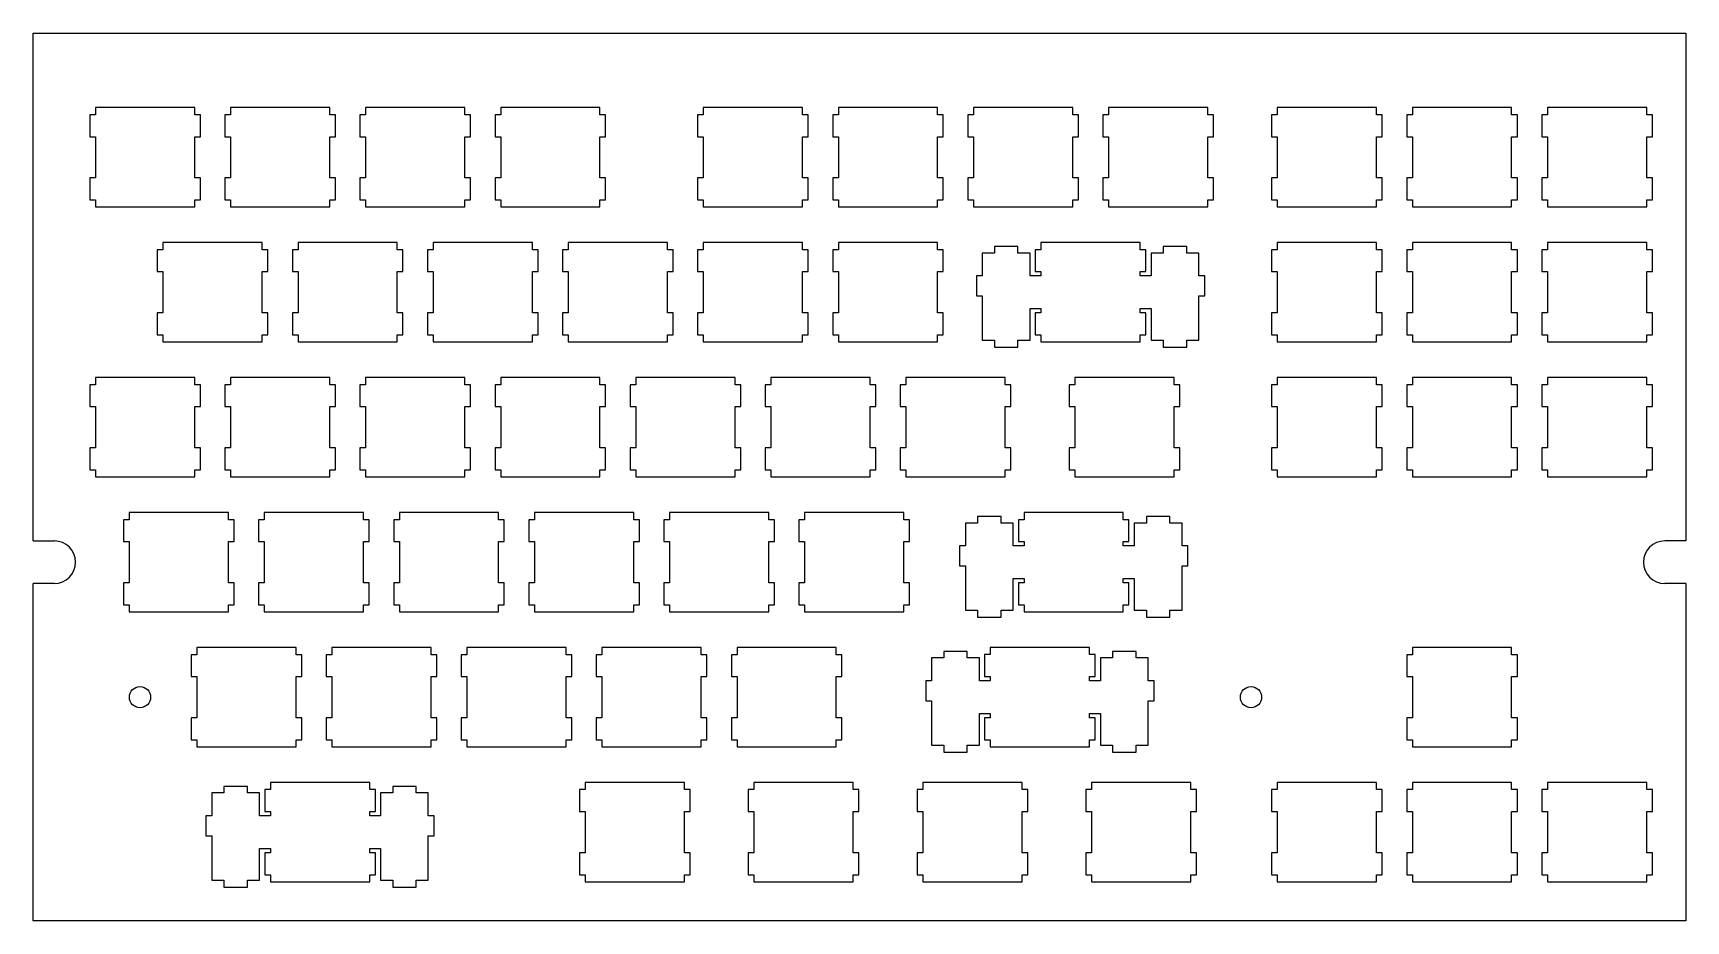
# Model space of a CAD drawing. Header units: millimetres. Extents: x 400 to 633, y 58 to 184.
import ezdxf

# ---------------------------------------------------------------- set-up
doc = ezdxf.new("R2010")
doc.units = ezdxf.units.MM

msp = doc.modelspace()

# ---------------------------------------------------------------- linework, layer by layer
at = {"color": 0}
for p, q in [((542.54, 153.99), (542.54, 152.99)), ((556.54, 153.99), (542.54, 153.99)), ((556.54, 152.99), (556.54, 153.99)), ((535.99, 152.52), (534.26, 152.52)), ((534.26, 152.52), (534.26, 149.29)), ((539.29, 153.45), (535.99, 153.45)), ((535.99, 153.45), (535.99, 152.52)), ((539.29, 152.52), (539.29, 153.45)), ((541.01, 152.52), (539.29, 152.52)), ((541.01, 149.29), (541.01, 152.52)), ((542.54, 152.99), (541.74, 152.99)), ((541.74, 152.99), (541.74, 149.9)), ((557.34, 152.99), (556.54, 152.99)), ((557.34, 149.9), (557.34, 152.99)), ((559.79, 152.52), (558.06, 152.52)), ((558.06, 152.52), (558.06, 149.29)), ((563.09, 153.45), (559.79, 153.45)), ((559.79, 153.45), (559.79, 152.52)), ((563.09, 152.52), (563.09, 153.45)), ((564.81, 152.52), (563.09, 152.52)), ((564.81, 149.29), (564.81, 152.52)), ((534.26, 149.29), (533.44, 149.29)), ((533.44, 149.29), (533.44, 146.5)), ((542.54, 149.29), (541.01, 149.29)), ((541.74, 149.9), (542.54, 149.9)), ((542.54, 149.9), (542.54, 149.29)), ((556.54, 149.29), (556.54, 149.9)), ((556.54, 149.9), (557.34, 149.9)), ((558.06, 149.29), (556.54, 149.29)), ((565.64, 149.29), (564.81, 149.29)), ((565.64, 146.5), (565.64, 149.29)), ((533.44, 146.5), (534.26, 146.5)), ((534.26, 146.5), (534.26, 140.23)), ((541.01, 140.23), (541.01, 144.7)), ((541.01, 144.7), (542.54, 144.7)), ((542.54, 144.7), (542.54, 144.1)), ((556.54, 144.1), (556.54, 144.7)), ((556.54, 144.7), (558.06, 144.7)), ((558.06, 144.7), (558.06, 140.23)), ((564.81, 140.23), (564.81, 146.5)), ((564.81, 146.5), (565.64, 146.5)), ((542.54, 144.1), (541.74, 144.1)), ((541.74, 144.1), (541.74, 140.99)), ((557.34, 144.1), (556.54, 144.1)), ((557.34, 140.99), (557.34, 144.1)), ((534.26, 140.23), (535.99, 140.23)), ((535.99, 140.23), (535.99, 139.24)), ((539.29, 139.24), (539.29, 140.23)), ((539.29, 140.23), (541.01, 140.23)), ((541.74, 140.99), (542.54, 140.99)), ((542.54, 140.99), (542.54, 140)), ((542.54, 140), (556.54, 140)), ((556.54, 140), (556.54, 140.99)), ((556.54, 140.99), (557.34, 140.99)), ((558.06, 140.23), (559.79, 140.23)), ((559.79, 140.23), (559.79, 139.24)), ((563.09, 139.24), (563.09, 140.23)), ((563.09, 140.23), (564.81, 140.23)), ((535.99, 139.24), (539.29, 139.24)), ((559.79, 139.24), (563.09, 139.24)), ((533.6, 114.42), (531.88, 114.42)), ((531.88, 114.42), (531.88, 111.19)), ((536.9, 115.35), (533.6, 115.35)), ((533.6, 115.35), (533.6, 114.42)), ((536.9, 114.42), (536.9, 115.35)), ((538.63, 114.42), (536.9, 114.42)), ((538.63, 111.19), (538.63, 114.42)), ((540.15, 114.89), (539.35, 114.89)), ((539.35, 114.89), (539.35, 111.8)), ((540.15, 115.89), (540.15, 114.89)), ((554.15, 115.89), (540.15, 115.89)), ((554.15, 114.89), (554.15, 115.89)), ((554.95, 114.89), (554.15, 114.89)), ((554.95, 111.8), (554.95, 114.89)), ((557.4, 114.42), (555.68, 114.42)), ((555.68, 114.42), (555.68, 111.19)), ((560.7, 115.35), (557.4, 115.35)), ((557.4, 115.35), (557.4, 114.42)), ((560.7, 114.42), (560.7, 115.35)), ((562.43, 114.42), (560.7, 114.42)), ((562.43, 111.19), (562.43, 114.42)), ((531.88, 111.19), (531.05, 111.19)), ((531.05, 111.19), (531.05, 108.4)), ((540.15, 111.19), (538.63, 111.19)), ((539.35, 111.8), (540.15, 111.8)), ((540.15, 111.8), (540.15, 111.19)), ((554.15, 111.19), (554.15, 111.8)), ((554.15, 111.8), (554.95, 111.8)), ((555.68, 111.19), (554.15, 111.19)), ((563.25, 111.19), (562.43, 111.19)), ((563.25, 108.4), (563.25, 111.19)), ((531.05, 108.4), (531.88, 108.4)), ((531.88, 108.4), (531.88, 102.13)), ((562.43, 102.13), (562.43, 108.4)), ((562.43, 108.4), (563.25, 108.4)), ((538.63, 102.13), (538.63, 106.6)), ((538.63, 106.6), (540.15, 106.6)), ((540.15, 106), (539.35, 106)), ((539.35, 106), (539.35, 102.89)), ((540.15, 106.6), (540.15, 106)), ((554.15, 106), (554.15, 106.6)), ((554.15, 106.6), (555.68, 106.6)), ((554.95, 106), (554.15, 106)), ((554.95, 102.89), (554.95, 106)), ((555.68, 106.6), (555.68, 102.13)), ((539.35, 102.89), (540.15, 102.89)), ((540.15, 102.89), (540.15, 101.9)), ((554.15, 101.9), (554.15, 102.89)), ((554.15, 102.89), (554.95, 102.89)), ((531.88, 102.13), (533.6, 102.13)), ((533.6, 102.13), (533.6, 101.14)), ((533.6, 101.14), (536.9, 101.14)), ((536.9, 101.14), (536.9, 102.13)), ((536.9, 102.13), (538.63, 102.13)), ((540.15, 101.9), (554.15, 101.9)), ((555.68, 102.13), (557.4, 102.13)), ((557.4, 102.13), (557.4, 101.14)), ((557.4, 101.14), (560.7, 101.14)), ((560.7, 101.14), (560.7, 102.13)), ((560.7, 102.13), (562.43, 102.13)), ((532.14, 96.3), (528.84, 96.3)), ((528.84, 96.3), (528.84, 95.38)), ((532.14, 95.38), (532.14, 96.3)), ((535.39, 95.85), (534.59, 95.85)), ((534.59, 95.85), (534.59, 92.75)), ((535.39, 96.85), (535.39, 95.85)), ((549.39, 96.85), (535.39, 96.85)), ((549.39, 95.85), (549.39, 96.85)), ((550.19, 95.85), (549.39, 95.85)), ((550.19, 92.75), (550.19, 95.85)), ((555.94, 96.3), (552.64, 96.3)), ((552.64, 96.3), (552.64, 95.38)), ((555.94, 95.38), (555.94, 96.3)), ((528.84, 95.38), (527.12, 95.38)), ((527.12, 95.38), (527.12, 92.15)), ((533.87, 95.38), (532.14, 95.38)), ((533.87, 92.15), (533.87, 95.38)), ((552.64, 95.38), (550.92, 95.38)), ((550.92, 95.38), (550.92, 92.15)), ((557.67, 95.38), (555.94, 95.38)), ((557.67, 92.15), (557.67, 95.38)), ((527.12, 92.15), (526.29, 92.15)), ((526.29, 92.15), (526.29, 89.35)), ((535.39, 92.15), (533.87, 92.15)), ((534.59, 92.75), (535.39, 92.75)), ((535.39, 92.75), (535.39, 92.15)), ((549.39, 92.15), (549.39, 92.75)), ((549.39, 92.75), (550.19, 92.75)), ((550.92, 92.15), (549.39, 92.15)), ((558.49, 92.15), (557.67, 92.15)), ((558.49, 89.35), (558.49, 92.15)), ((526.29, 89.35), (527.12, 89.35)), ((527.12, 89.35), (527.12, 83.08)), ((557.67, 83.08), (557.67, 89.35)), ((557.67, 89.35), (558.49, 89.35)), ((533.87, 83.08), (533.87, 87.55)), ((533.87, 87.55), (535.39, 87.55)), ((535.39, 86.95), (534.59, 86.95)), ((534.59, 86.95), (534.59, 83.85)), ((535.39, 87.55), (535.39, 86.95)), ((549.39, 86.95), (549.39, 87.55)), ((549.39, 87.55), (550.92, 87.55)), ((550.19, 86.95), (549.39, 86.95)), ((550.19, 83.85), (550.19, 86.95)), ((550.92, 87.55), (550.92, 83.08)), ((527.12, 83.08), (528.84, 83.08)), ((528.84, 83.08), (528.84, 82.1)), ((528.84, 82.1), (532.14, 82.1)), ((532.14, 82.1), (532.14, 83.08)), ((532.14, 83.08), (533.87, 83.08)), ((534.59, 83.85), (535.39, 83.85)), ((535.39, 83.85), (535.39, 82.85)), ((535.39, 82.85), (549.39, 82.85)), ((549.39, 82.85), (549.39, 83.85)), ((549.39, 83.85), (550.19, 83.85)), ((550.92, 83.08), (552.64, 83.08)), ((552.64, 83.08), (552.64, 82.1)), ((552.64, 82.1), (555.94, 82.1)), ((555.94, 82.1), (555.94, 83.08)), ((555.94, 83.08), (557.67, 83.08)), ((430.61, 77.25), (427.31, 77.25)), ((427.31, 77.25), (427.31, 76.33)), ((430.61, 76.33), (430.61, 77.25)), ((433.86, 77.8), (433.86, 76.8)), ((447.86, 77.8), (433.86, 77.8)), ((447.86, 76.8), (447.86, 77.8)), ((454.41, 77.25), (451.11, 77.25)), ((451.11, 77.25), (451.11, 76.33)), ((454.41, 76.33), (454.41, 77.25)), ((427.31, 76.33), (425.59, 76.33)), ((425.59, 76.33), (425.59, 73.1)), ((432.34, 76.33), (430.61, 76.33)), ((432.34, 73.1), (432.34, 76.33)), ((433.86, 76.8), (433.06, 76.8)), ((433.06, 76.8), (433.06, 73.7)), ((448.66, 76.8), (447.86, 76.8)), ((448.66, 73.7), (448.66, 76.8)), ((451.11, 76.33), (449.39, 76.33)), ((449.39, 76.33), (449.39, 73.1)), ((456.13, 76.33), (454.41, 76.33)), ((456.13, 73.1), (456.13, 76.33)), ((425.59, 73.1), (424.76, 73.1)), ((424.76, 73.1), (424.76, 70.3)), ((433.86, 73.1), (432.34, 73.1)), ((433.06, 73.7), (433.86, 73.7)), ((433.86, 73.7), (433.86, 73.1)), ((447.86, 73.1), (447.86, 73.7)), ((447.86, 73.7), (448.66, 73.7)), ((449.39, 73.1), (447.86, 73.1)), ((456.96, 73.1), (456.13, 73.1)), ((456.96, 70.3), (456.96, 73.1)), ((424.76, 70.3), (425.59, 70.3)), ((425.59, 70.3), (425.59, 64.03)), ((456.13, 64.03), (456.13, 70.3)), ((456.13, 70.3), (456.96, 70.3)), ((432.34, 64.03), (432.34, 68.5)), ((432.34, 68.5), (433.86, 68.5)), ((433.86, 67.9), (433.06, 67.9)), ((433.06, 67.9), (433.06, 64.8)), ((433.86, 68.5), (433.86, 67.9)), ((447.86, 67.9), (447.86, 68.5)), ((447.86, 68.5), (449.39, 68.5)), ((448.66, 67.9), (447.86, 67.9)), ((448.66, 64.8), (448.66, 67.9)), ((449.39, 68.5), (449.39, 64.03)), ((425.59, 64.03), (427.31, 64.03)), ((427.31, 64.03), (427.31, 63.05)), ((427.31, 63.05), (430.61, 63.05)), ((430.61, 63.05), (430.61, 64.03)), ((430.61, 64.03), (432.34, 64.03)), ((433.06, 64.8), (433.86, 64.8)), ((433.86, 64.8), (433.86, 63.8)), ((433.86, 63.8), (447.86, 63.8)), ((447.86, 63.8), (447.86, 64.8)), ((447.86, 64.8), (448.66, 64.8)), ((449.39, 64.03), (451.11, 64.03)), ((451.11, 64.03), (451.11, 63.05)), ((451.11, 63.05), (454.41, 63.05)), ((454.41, 63.05), (454.41, 64.03)), ((454.41, 64.03), (456.13, 64.03))]:
    msp.add_line(p, q, dxfattribs=at)
at = {"layer": 'Defpoints'}
for p, q in [((400.39, 111.9), (400.39, 183.57)), ((409.19, 173.04), (409.19, 172.04)), ((423.19, 173.04), (409.19, 173.04)), ((423.19, 172.04), (423.19, 173.04)), ((428.24, 173.04), (428.24, 172.04)), ((442.24, 173.04), (428.24, 173.04)), ((442.24, 172.04), (442.24, 173.04)), ((447.29, 173.04), (447.29, 172.04)), ((461.29, 173.04), (447.29, 173.04)), ((461.29, 172.04), (461.29, 173.04)), ((466.34, 173.04), (466.34, 172.04)), ((480.34, 173.04), (466.34, 173.04)), ((480.34, 172.04), (480.34, 173.04)), ((494.91, 173.04), (494.91, 172.04)), ((508.91, 173.04), (494.91, 173.04)), ((508.91, 172.04), (508.91, 173.04)), ((513.96, 173.04), (513.96, 172.04)), ((527.96, 173.04), (513.96, 173.04)), ((527.96, 172.04), (527.96, 173.04)), ((533.01, 173.04), (533.01, 172.04)), ((547.01, 173.04), (533.01, 173.04)), ((547.01, 172.04), (547.01, 173.04)), ((552.06, 173.04), (552.06, 172.04)), ((566.06, 173.04), (552.06, 173.04)), ((566.06, 172.04), (566.06, 173.04)), ((575.87, 173.04), (575.87, 172.04)), ((589.87, 173.04), (575.87, 173.04)), ((589.87, 172.04), (589.87, 173.04)), ((594.92, 173.04), (594.92, 172.04)), ((608.92, 173.04), (594.92, 173.04)), ((608.92, 172.04), (608.92, 173.04)), ((613.97, 173.04), (613.97, 172.04)), ((627.97, 173.04), (613.97, 173.04)), ((627.97, 172.04), (627.97, 173.04)), ((409.19, 172.04), (408.39, 172.04)), ((408.39, 172.04), (408.39, 168.94)), ((423.99, 172.04), (423.19, 172.04)), ((423.99, 168.94), (423.99, 172.04)), ((428.24, 172.04), (427.44, 172.04)), ((427.44, 172.04), (427.44, 168.94)), ((443.04, 172.04), (442.24, 172.04)), ((443.04, 168.94), (443.04, 172.04)), ((447.29, 172.04), (446.49, 172.04)), ((446.49, 172.04), (446.49, 168.94)), ((462.09, 172.04), (461.29, 172.04)), ((462.09, 168.94), (462.09, 172.04)), ((466.34, 172.04), (465.54, 172.04)), ((465.54, 172.04), (465.54, 168.94)), ((481.14, 172.04), (480.34, 172.04)), ((481.14, 168.94), (481.14, 172.04)), ((494.91, 172.04), (494.11, 172.04)), ((494.11, 172.04), (494.11, 168.94)), ((509.71, 172.04), (508.91, 172.04)), ((509.71, 168.94), (509.71, 172.04)), ((513.96, 172.04), (513.16, 172.04)), ((513.16, 172.04), (513.16, 168.94)), ((528.76, 172.04), (527.96, 172.04)), ((528.76, 168.94), (528.76, 172.04)), ((533.01, 172.04), (532.21, 172.04)), ((532.21, 172.04), (532.21, 168.94)), ((547.81, 172.04), (547.01, 172.04)), ((547.81, 168.94), (547.81, 172.04)), ((552.06, 172.04), (551.26, 172.04)), ((551.26, 172.04), (551.26, 168.94)), ((566.86, 172.04), (566.06, 172.04)), ((566.86, 168.94), (566.86, 172.04)), ((575.87, 172.04), (575.07, 172.04)), ((575.07, 172.04), (575.07, 168.94)), ((590.67, 172.04), (589.87, 172.04)), ((590.67, 168.94), (590.67, 172.04)), ((594.92, 172.04), (594.12, 172.04)), ((594.12, 172.04), (594.12, 168.94)), ((609.72, 172.04), (608.92, 172.04)), ((609.72, 168.94), (609.72, 172.04)), ((613.97, 172.04), (613.17, 172.04)), ((613.17, 172.04), (613.17, 168.94)), ((628.77, 172.04), (627.97, 172.04)), ((628.77, 168.94), (628.77, 172.04)), ((408.39, 168.94), (409.19, 168.94)), ((409.19, 168.94), (409.19, 163.14)), ((423.19, 163.14), (423.19, 168.94)), ((423.19, 168.94), (423.99, 168.94)), ((427.44, 168.94), (428.24, 168.94)), ((428.24, 168.94), (428.24, 163.14)), ((442.24, 163.14), (442.24, 168.94)), ((442.24, 168.94), (443.04, 168.94)), ((446.49, 168.94), (447.29, 168.94)), ((447.29, 168.94), (447.29, 163.14)), ((461.29, 163.14), (461.29, 168.94)), ((461.29, 168.94), (462.09, 168.94)), ((465.54, 168.94), (466.34, 168.94)), ((466.34, 168.94), (466.34, 163.14)), ((480.34, 163.14), (480.34, 168.94)), ((480.34, 168.94), (481.14, 168.94)), ((494.11, 168.94), (494.91, 168.94)), ((494.91, 168.94), (494.91, 163.14)), ((508.91, 163.14), (508.91, 168.94)), ((508.91, 168.94), (509.71, 168.94)), ((513.16, 168.94), (513.96, 168.94)), ((513.96, 168.94), (513.96, 163.14)), ((527.96, 163.14), (527.96, 168.94)), ((527.96, 168.94), (528.76, 168.94)), ((532.21, 168.94), (533.01, 168.94)), ((533.01, 168.94), (533.01, 163.14)), ((547.01, 163.14), (547.01, 168.94)), ((547.01, 168.94), (547.81, 168.94)), ((551.26, 168.94), (552.06, 168.94)), ((552.06, 168.94), (552.06, 163.14)), ((566.06, 163.14), (566.06, 168.94)), ((566.06, 168.94), (566.86, 168.94)), ((575.07, 168.94), (575.87, 168.94)), ((575.87, 168.94), (575.87, 163.14)), ((589.87, 163.14), (589.87, 168.94)), ((589.87, 168.94), (590.67, 168.94)), ((594.12, 168.94), (594.92, 168.94)), ((594.92, 168.94), (594.92, 163.14)), ((608.92, 163.14), (608.92, 168.94)), ((608.92, 168.94), (609.72, 168.94)), ((613.17, 168.94), (613.97, 168.94)), ((613.97, 168.94), (613.97, 163.14)), ((627.97, 163.14), (627.97, 168.94)), ((627.97, 168.94), (628.77, 168.94)), ((409.19, 163.14), (408.39, 163.14)), ((408.39, 163.14), (408.39, 160.04)), ((423.99, 163.14), (423.19, 163.14)), ((423.99, 160.04), (423.99, 163.14)), ((428.24, 163.14), (427.44, 163.14)), ((427.44, 163.14), (427.44, 160.04)), ((443.04, 163.14), (442.24, 163.14)), ((443.04, 160.04), (443.04, 163.14)), ((447.29, 163.14), (446.49, 163.14)), ((446.49, 163.14), (446.49, 160.04)), ((462.09, 163.14), (461.29, 163.14)), ((462.09, 160.04), (462.09, 163.14)), ((466.34, 163.14), (465.54, 163.14)), ((465.54, 163.14), (465.54, 160.04)), ((481.14, 163.14), (480.34, 163.14)), ((481.14, 160.04), (481.14, 163.14)), ((494.91, 163.14), (494.11, 163.14)), ((494.11, 163.14), (494.11, 160.04)), ((509.71, 163.14), (508.91, 163.14)), ((509.71, 160.04), (509.71, 163.14)), ((513.96, 163.14), (513.16, 163.14)), ((513.16, 163.14), (513.16, 160.04)), ((528.76, 163.14), (527.96, 163.14)), ((528.76, 160.04), (528.76, 163.14)), ((533.01, 163.14), (532.21, 163.14)), ((532.21, 163.14), (532.21, 160.04)), ((547.81, 163.14), (547.01, 163.14)), ((547.81, 160.04), (547.81, 163.14)), ((552.06, 163.14), (551.26, 163.14)), ((551.26, 163.14), (551.26, 160.04)), ((566.86, 163.14), (566.06, 163.14)), ((566.86, 160.04), (566.86, 163.14)), ((575.87, 163.14), (575.07, 163.14)), ((575.07, 163.14), (575.07, 160.04)), ((590.67, 163.14), (589.87, 163.14)), ((590.67, 160.04), (590.67, 163.14)), ((594.92, 163.14), (594.12, 163.14)), ((594.12, 163.14), (594.12, 160.04)), ((609.72, 163.14), (608.92, 163.14)), ((609.72, 160.04), (609.72, 163.14)), ((613.97, 163.14), (613.17, 163.14)), ((613.17, 163.14), (613.17, 160.04)), ((628.77, 163.14), (627.97, 163.14)), ((628.77, 160.04), (628.77, 163.14)), ((408.39, 160.04), (409.19, 160.04)), ((409.19, 160.04), (409.19, 159.05)), ((409.19, 159.05), (423.19, 159.05)), ((423.19, 159.05), (423.19, 160.04)), ((423.19, 160.04), (423.99, 160.04)), ((427.44, 160.04), (428.24, 160.04)), ((428.24, 160.04), (428.24, 159.05)), ((428.24, 159.05), (442.24, 159.05)), ((442.24, 159.05), (442.24, 160.04)), ((442.24, 160.04), (443.04, 160.04)), ((446.49, 160.04), (447.29, 160.04)), ((447.29, 160.04), (447.29, 159.05)), ((447.29, 159.05), (461.29, 159.05)), ((461.29, 159.05), (461.29, 160.04)), ((461.29, 160.04), (462.09, 160.04)), ((465.54, 160.04), (466.34, 160.04)), ((466.34, 160.04), (466.34, 159.05)), ((466.34, 159.05), (480.34, 159.05)), ((480.34, 159.05), (480.34, 160.04)), ((480.34, 160.04), (481.14, 160.04)), ((494.11, 160.04), (494.91, 160.04)), ((494.91, 160.04), (494.91, 159.05)), ((494.91, 159.05), (508.91, 159.05)), ((508.91, 159.05), (508.91, 160.04)), ((508.91, 160.04), (509.71, 160.04)), ((513.16, 160.04), (513.96, 160.04)), ((513.96, 160.04), (513.96, 159.05)), ((513.96, 159.05), (527.96, 159.05)), ((527.96, 159.05), (527.96, 160.04)), ((527.96, 160.04), (528.76, 160.04)), ((532.21, 160.04), (533.01, 160.04)), ((533.01, 160.04), (533.01, 159.05)), ((533.01, 159.05), (547.01, 159.05)), ((547.01, 159.05), (547.01, 160.04)), ((547.01, 160.04), (547.81, 160.04)), ((551.26, 160.04), (552.06, 160.04)), ((552.06, 160.04), (552.06, 159.05)), ((552.06, 159.05), (566.06, 159.05)), ((566.06, 159.05), (566.06, 160.04)), ((566.06, 160.04), (566.86, 160.04)), ((575.07, 160.04), (575.87, 160.04)), ((575.87, 160.04), (575.87, 159.05)), ((575.87, 159.05), (589.87, 159.05)), ((589.87, 159.05), (589.87, 160.04)), ((589.87, 160.04), (590.67, 160.04)), ((594.12, 160.04), (594.92, 160.04)), ((594.92, 160.04), (594.92, 159.05)), ((594.92, 159.05), (608.92, 159.05)), ((608.92, 159.05), (608.92, 160.04)), ((608.92, 160.04), (609.72, 160.04)), ((613.17, 160.04), (613.97, 160.04)), ((613.97, 160.04), (613.97, 159.05)), ((613.97, 159.05), (627.97, 159.05)), ((627.97, 159.05), (627.97, 160.04)), ((627.97, 160.04), (628.77, 160.04)), ((418.71, 153.99), (418.71, 152.99)), ((432.71, 153.99), (418.71, 153.99)), ((432.71, 152.99), (432.71, 153.99)), ((437.76, 153.99), (437.76, 152.99)), ((451.76, 153.99), (437.76, 153.99)), ((451.76, 152.99), (451.76, 153.99)), ((456.81, 153.99), (456.81, 152.99)), ((470.81, 153.99), (456.81, 153.99)), ((470.81, 152.99), (470.81, 153.99)), ((475.86, 153.99), (475.86, 152.99)), ((489.86, 153.99), (475.86, 153.99)), ((489.86, 152.99), (489.86, 153.99)), ((494.91, 153.99), (494.91, 152.99)), ((508.91, 153.99), (494.91, 153.99)), ((508.91, 152.99), (508.91, 153.99)), ((513.96, 153.99), (513.96, 152.99)), ((527.96, 153.99), (513.96, 153.99)), ((527.96, 152.99), (527.96, 153.99)), ((542.54, 153.99), (542.54, 152.99)), ((556.54, 153.99), (542.54, 153.99)), ((556.54, 152.99), (556.54, 153.99)), ((575.87, 153.99), (575.87, 152.99)), ((589.87, 153.99), (575.87, 153.99)), ((589.87, 152.99), (589.87, 153.99)), ((594.92, 153.99), (594.92, 152.99)), ((608.92, 153.99), (594.92, 153.99)), ((608.92, 152.99), (608.92, 153.99)), ((613.97, 153.99), (613.97, 152.99)), ((627.97, 153.99), (613.97, 153.99)), ((627.97, 152.99), (627.97, 153.99)), ((418.71, 152.99), (417.91, 152.99)), ((417.91, 152.99), (417.91, 149.9)), ((433.51, 152.99), (432.71, 152.99)), ((433.51, 149.9), (433.51, 152.99)), ((437.76, 152.99), (436.96, 152.99)), ((436.96, 152.99), (436.96, 149.9)), ((452.56, 152.99), (451.76, 152.99)), ((452.56, 149.9), (452.56, 152.99)), ((456.81, 152.99), (456.01, 152.99)), ((456.01, 152.99), (456.01, 149.9)), ((471.61, 152.99), (470.81, 152.99)), ((471.61, 149.9), (471.61, 152.99)), ((475.86, 152.99), (475.06, 152.99)), ((475.06, 152.99), (475.06, 149.9)), ((490.66, 152.99), (489.86, 152.99)), ((490.66, 149.9), (490.66, 152.99)), ((494.91, 152.99), (494.11, 152.99)), ((494.11, 152.99), (494.11, 149.9)), ((509.71, 152.99), (508.91, 152.99)), ((509.71, 149.9), (509.71, 152.99)), ((513.96, 152.99), (513.16, 152.99)), ((513.16, 152.99), (513.16, 149.9)), ((528.76, 152.99), (527.96, 152.99)), ((528.76, 149.9), (528.76, 152.99)), ((542.54, 152.99), (541.74, 152.99)), ((541.74, 152.99), (541.74, 149.9)), ((557.34, 152.99), (556.54, 152.99)), ((557.34, 149.9), (557.34, 152.99)), ((575.87, 152.99), (575.07, 152.99)), ((575.07, 152.99), (575.07, 149.9)), ((590.67, 152.99), (589.87, 152.99)), ((590.67, 149.9), (590.67, 152.99)), ((594.92, 152.99), (594.12, 152.99)), ((594.12, 152.99), (594.12, 149.9)), ((609.72, 152.99), (608.92, 152.99)), ((609.72, 149.9), (609.72, 152.99)), ((613.97, 152.99), (613.17, 152.99)), ((613.17, 152.99), (613.17, 149.9)), ((628.77, 152.99), (627.97, 152.99)), ((628.77, 149.9), (628.77, 152.99)), ((417.91, 149.9), (418.71, 149.9)), ((418.71, 149.9), (418.71, 144.1)), ((432.71, 144.1), (432.71, 149.9)), ((432.71, 149.9), (433.51, 149.9)), ((436.96, 149.9), (437.76, 149.9)), ((437.76, 149.9), (437.76, 144.1)), ((451.76, 144.1), (451.76, 149.9)), ((451.76, 149.9), (452.56, 149.9)), ((456.01, 149.9), (456.81, 149.9)), ((456.81, 149.9), (456.81, 144.1)), ((470.81, 144.1), (470.81, 149.9)), ((470.81, 149.9), (471.61, 149.9)), ((475.06, 149.9), (475.86, 149.9)), ((475.86, 149.9), (475.86, 144.1)), ((489.86, 144.1), (489.86, 149.9)), ((489.86, 149.9), (490.66, 149.9)), ((494.11, 149.9), (494.91, 149.9)), ((494.91, 149.9), (494.91, 144.1)), ((508.91, 144.1), (508.91, 149.9)), ((508.91, 149.9), (509.71, 149.9)), ((513.16, 149.9), (513.96, 149.9)), ((513.96, 149.9), (513.96, 144.1)), ((527.96, 144.1), (527.96, 149.9)), ((527.96, 149.9), (528.76, 149.9)), ((541.74, 149.9), (542.54, 149.9)), ((556.54, 149.9), (557.34, 149.9)), ((575.07, 149.9), (575.87, 149.9)), ((575.87, 149.9), (575.87, 144.1)), ((589.87, 144.1), (589.87, 149.9)), ((589.87, 149.9), (590.67, 149.9)), ((594.12, 149.9), (594.92, 149.9)), ((594.92, 149.9), (594.92, 144.1)), ((608.92, 144.1), (608.92, 149.9)), ((608.92, 149.9), (609.72, 149.9)), ((613.17, 149.9), (613.97, 149.9)), ((613.97, 149.9), (613.97, 144.1)), ((627.97, 144.1), (627.97, 149.9)), ((627.97, 149.9), (628.77, 149.9)), ((418.71, 144.1), (417.91, 144.1)), ((417.91, 144.1), (417.91, 140.99)), ((433.51, 144.1), (432.71, 144.1)), ((433.51, 140.99), (433.51, 144.1)), ((437.76, 144.1), (436.96, 144.1)), ((436.96, 144.1), (436.96, 140.99)), ((452.56, 144.1), (451.76, 144.1)), ((452.56, 140.99), (452.56, 144.1)), ((456.81, 144.1), (456.01, 144.1)), ((456.01, 144.1), (456.01, 140.99)), ((471.61, 144.1), (470.81, 144.1)), ((471.61, 140.99), (471.61, 144.1)), ((475.86, 144.1), (475.06, 144.1)), ((475.06, 144.1), (475.06, 140.99)), ((490.66, 144.1), (489.86, 144.1)), ((490.66, 140.99), (490.66, 144.1)), ((494.91, 144.1), (494.11, 144.1)), ((494.11, 144.1), (494.11, 140.99)), ((509.71, 144.1), (508.91, 144.1)), ((509.71, 140.99), (509.71, 144.1)), ((513.96, 144.1), (513.16, 144.1)), ((513.16, 144.1), (513.16, 140.99)), ((528.76, 144.1), (527.96, 144.1)), ((528.76, 140.99), (528.76, 144.1)), ((542.54, 144.1), (541.74, 144.1)), ((541.74, 144.1), (541.74, 140.99)), ((557.34, 144.1), (556.54, 144.1)), ((557.34, 140.99), (557.34, 144.1)), ((575.87, 144.1), (575.07, 144.1)), ((575.07, 144.1), (575.07, 140.99)), ((590.67, 144.1), (589.87, 144.1)), ((590.67, 140.99), (590.67, 144.1)), ((594.92, 144.1), (594.12, 144.1)), ((594.12, 144.1), (594.12, 140.99)), ((609.72, 144.1), (608.92, 144.1)), ((609.72, 140.99), (609.72, 144.1)), ((613.97, 144.1), (613.17, 144.1)), ((613.17, 144.1), (613.17, 140.99)), ((628.77, 144.1), (627.97, 144.1)), ((628.77, 140.99), (628.77, 144.1)), ((417.91, 140.99), (418.71, 140.99)), ((418.71, 140.99), (418.71, 140)), ((418.71, 140), (432.71, 140)), ((432.71, 140), (432.71, 140.99)), ((432.71, 140.99), (433.51, 140.99)), ((436.96, 140.99), (437.76, 140.99)), ((437.76, 140.99), (437.76, 140)), ((437.76, 140), (451.76, 140)), ((451.76, 140), (451.76, 140.99)), ((451.76, 140.99), (452.56, 140.99)), ((456.01, 140.99), (456.81, 140.99)), ((456.81, 140.99), (456.81, 140)), ((456.81, 140), (470.81, 140)), ((470.81, 140), (470.81, 140.99)), ((470.81, 140.99), (471.61, 140.99)), ((475.06, 140.99), (475.86, 140.99)), ((475.86, 140.99), (475.86, 140)), ((475.86, 140), (489.86, 140)), ((489.86, 140), (489.86, 140.99)), ((489.86, 140.99), (490.66, 140.99)), ((494.11, 140.99), (494.91, 140.99)), ((494.91, 140.99), (494.91, 140)), ((494.91, 140), (508.91, 140)), ((508.91, 140), (508.91, 140.99)), ((508.91, 140.99), (509.71, 140.99)), ((513.16, 140.99), (513.96, 140.99)), ((513.96, 140.99), (513.96, 140)), ((513.96, 140), (527.96, 140)), ((527.96, 140), (527.96, 140.99)), ((527.96, 140.99), (528.76, 140.99)), ((541.74, 140.99), (542.54, 140.99)), ((542.54, 140.99), (542.54, 140)), ((542.54, 140), (556.54, 140)), ((556.54, 140), (556.54, 140.99)), ((556.54, 140.99), (557.34, 140.99)), ((575.07, 140.99), (575.87, 140.99)), ((575.87, 140.99), (575.87, 140)), ((575.87, 140), (589.87, 140)), ((589.87, 140), (589.87, 140.99)), ((589.87, 140.99), (590.67, 140.99)), ((594.12, 140.99), (594.92, 140.99)), ((594.92, 140.99), (594.92, 140)), ((594.92, 140), (608.92, 140)), ((608.92, 140), (608.92, 140.99)), ((608.92, 140.99), (609.72, 140.99)), ((613.17, 140.99), (613.97, 140.99)), ((613.97, 140.99), (613.97, 140)), ((613.97, 140), (627.97, 140)), ((627.97, 140), (627.97, 140.99)), ((627.97, 140.99), (628.77, 140.99)), ((409.19, 133.94), (408.39, 133.94)), ((408.39, 133.94), (408.39, 130.85)), ((409.19, 134.94), (409.19, 133.94)), ((423.19, 134.94), (409.19, 134.94)), ((423.19, 133.94), (423.19, 134.94)), ((423.99, 133.94), (423.19, 133.94)), ((423.99, 130.85), (423.99, 133.94)), ((428.24, 133.94), (427.44, 133.94)), ((427.44, 133.94), (427.44, 130.85)), ((428.24, 134.94), (428.24, 133.94)), ((442.24, 134.94), (428.24, 134.94)), ((442.24, 133.94), (442.24, 134.94)), ((443.04, 133.94), (442.24, 133.94)), ((443.04, 130.85), (443.04, 133.94)), ((447.29, 133.94), (446.49, 133.94)), ((446.49, 133.94), (446.49, 130.85)), ((447.29, 134.94), (447.29, 133.94)), ((461.29, 134.94), (447.29, 134.94)), ((461.29, 133.94), (461.29, 134.94)), ((462.09, 133.94), (461.29, 133.94)), ((462.09, 130.85), (462.09, 133.94)), ((466.34, 133.94), (465.54, 133.94)), ((465.54, 133.94), (465.54, 130.85)), ((466.34, 134.94), (466.34, 133.94)), ((480.34, 134.94), (466.34, 134.94)), ((480.34, 133.94), (480.34, 134.94)), ((481.14, 133.94), (480.34, 133.94)), ((481.14, 130.85), (481.14, 133.94)), ((485.39, 133.94), (484.59, 133.94)), ((484.59, 133.94), (484.59, 130.85)), ((485.39, 134.94), (485.39, 133.94)), ((499.39, 134.94), (485.39, 134.94)), ((499.39, 133.94), (499.39, 134.94)), ((500.19, 133.94), (499.39, 133.94)), ((500.19, 130.85), (500.19, 133.94)), ((504.44, 133.94), (503.64, 133.94)), ((503.64, 133.94), (503.64, 130.85)), ((504.44, 134.94), (504.44, 133.94)), ((518.44, 134.94), (504.44, 134.94)), ((518.44, 133.94), (518.44, 134.94)), ((519.24, 133.94), (518.44, 133.94)), ((519.24, 130.85), (519.24, 133.94)), ((523.49, 133.94), (522.69, 133.94)), ((522.69, 133.94), (522.69, 130.85)), ((523.49, 134.94), (523.49, 133.94)), ((537.49, 134.94), (523.49, 134.94)), ((537.49, 133.94), (537.49, 134.94)), ((538.29, 133.94), (537.49, 133.94)), ((538.29, 130.85), (538.29, 133.94)), ((547.3, 133.94), (546.5, 133.94)), ((546.5, 133.94), (546.5, 130.85)), ((547.3, 134.94), (547.3, 133.94)), ((561.3, 134.94), (547.3, 134.94)), ((561.3, 133.94), (561.3, 134.94)), ((562.1, 133.94), (561.3, 133.94)), ((562.1, 130.85), (562.1, 133.94)), ((575.87, 133.94), (575.07, 133.94)), ((575.07, 133.94), (575.07, 130.85)), ((575.87, 134.94), (575.87, 133.94)), ((589.87, 134.94), (575.87, 134.94)), ((589.87, 133.94), (589.87, 134.94)), ((590.67, 133.94), (589.87, 133.94)), ((590.67, 130.85), (590.67, 133.94)), ((594.92, 133.94), (594.12, 133.94)), ((594.12, 133.94), (594.12, 130.85)), ((594.92, 134.94), (594.92, 133.94)), ((608.92, 134.94), (594.92, 134.94)), ((608.92, 133.94), (608.92, 134.94)), ((609.72, 133.94), (608.92, 133.94)), ((609.72, 130.85), (609.72, 133.94)), ((613.97, 133.94), (613.17, 133.94)), ((613.17, 133.94), (613.17, 130.85)), ((613.97, 134.94), (613.97, 133.94)), ((627.97, 134.94), (613.97, 134.94)), ((627.97, 133.94), (627.97, 134.94)), ((628.77, 133.94), (627.97, 133.94)), ((628.77, 130.85), (628.77, 133.94)), ((408.39, 130.85), (409.19, 130.85)), ((409.19, 130.85), (409.19, 125.05)), ((423.19, 125.05), (423.19, 130.85)), ((423.19, 130.85), (423.99, 130.85)), ((427.44, 130.85), (428.24, 130.85)), ((428.24, 130.85), (428.24, 125.05)), ((442.24, 125.05), (442.24, 130.85)), ((442.24, 130.85), (443.04, 130.85)), ((446.49, 130.85), (447.29, 130.85)), ((447.29, 130.85), (447.29, 125.05)), ((461.29, 125.05), (461.29, 130.85)), ((461.29, 130.85), (462.09, 130.85)), ((465.54, 130.85), (466.34, 130.85)), ((466.34, 130.85), (466.34, 125.05)), ((480.34, 125.05), (480.34, 130.85)), ((480.34, 130.85), (481.14, 130.85)), ((484.59, 130.85), (485.39, 130.85)), ((485.39, 130.85), (485.39, 125.05)), ((499.39, 125.05), (499.39, 130.85)), ((499.39, 130.85), (500.19, 130.85)), ((503.64, 130.85), (504.44, 130.85)), ((504.44, 130.85), (504.44, 125.05)), ((518.44, 125.05), (518.44, 130.85)), ((518.44, 130.85), (519.24, 130.85)), ((522.69, 130.85), (523.49, 130.85)), ((523.49, 130.85), (523.49, 125.05)), ((537.49, 125.05), (537.49, 130.85)), ((537.49, 130.85), (538.29, 130.85)), ((546.5, 130.85), (547.3, 130.85)), ((547.3, 130.85), (547.3, 125.05)), ((561.3, 125.05), (561.3, 130.85)), ((561.3, 130.85), (562.1, 130.85)), ((575.07, 130.85), (575.87, 130.85)), ((575.87, 130.85), (575.87, 125.05)), ((589.87, 125.05), (589.87, 130.85)), ((589.87, 130.85), (590.67, 130.85)), ((594.12, 130.85), (594.92, 130.85)), ((594.92, 130.85), (594.92, 125.05)), ((608.92, 125.05), (608.92, 130.85)), ((608.92, 130.85), (609.72, 130.85)), ((613.17, 130.85), (613.97, 130.85)), ((613.97, 130.85), (613.97, 125.05)), ((627.97, 125.05), (627.97, 130.85)), ((627.97, 130.85), (628.77, 130.85)), ((409.19, 125.05), (408.39, 125.05)), ((408.39, 125.05), (408.39, 121.94)), ((423.99, 125.05), (423.19, 125.05)), ((423.99, 121.94), (423.99, 125.05)), ((428.24, 125.05), (427.44, 125.05)), ((427.44, 125.05), (427.44, 121.94)), ((443.04, 125.05), (442.24, 125.05)), ((443.04, 121.94), (443.04, 125.05)), ((447.29, 125.05), (446.49, 125.05)), ((446.49, 125.05), (446.49, 121.94)), ((462.09, 125.05), (461.29, 125.05)), ((462.09, 121.94), (462.09, 125.05)), ((466.34, 125.05), (465.54, 125.05)), ((465.54, 125.05), (465.54, 121.94)), ((481.14, 125.05), (480.34, 125.05)), ((481.14, 121.94), (481.14, 125.05)), ((485.39, 125.05), (484.59, 125.05)), ((484.59, 125.05), (484.59, 121.94)), ((500.19, 125.05), (499.39, 125.05)), ((500.19, 121.94), (500.19, 125.05)), ((504.44, 125.05), (503.64, 125.05)), ((503.64, 125.05), (503.64, 121.94)), ((519.24, 125.05), (518.44, 125.05)), ((519.24, 121.94), (519.24, 125.05)), ((523.49, 125.05), (522.69, 125.05)), ((522.69, 125.05), (522.69, 121.94)), ((538.29, 125.05), (537.49, 125.05)), ((538.29, 121.94), (538.29, 125.05)), ((547.3, 125.05), (546.5, 125.05)), ((546.5, 125.05), (546.5, 121.94)), ((562.1, 125.05), (561.3, 125.05)), ((562.1, 121.94), (562.1, 125.05)), ((575.87, 125.05), (575.07, 125.05)), ((575.07, 125.05), (575.07, 121.94)), ((590.67, 125.05), (589.87, 125.05)), ((590.67, 121.94), (590.67, 125.05)), ((594.92, 125.05), (594.12, 125.05)), ((594.12, 125.05), (594.12, 121.94)), ((609.72, 125.05), (608.92, 125.05)), ((609.72, 121.94), (609.72, 125.05)), ((613.97, 125.05), (613.17, 125.05)), ((613.17, 125.05), (613.17, 121.94)), ((628.77, 125.05), (627.97, 125.05)), ((628.77, 121.94), (628.77, 125.05)), ((408.39, 121.94), (409.19, 121.94)), ((409.19, 121.94), (409.19, 120.95)), ((423.19, 120.95), (423.19, 121.94)), ((423.19, 121.94), (423.99, 121.94)), ((427.44, 121.94), (428.24, 121.94)), ((428.24, 121.94), (428.24, 120.95)), ((442.24, 120.95), (442.24, 121.94)), ((442.24, 121.94), (443.04, 121.94)), ((446.49, 121.94), (447.29, 121.94)), ((447.29, 121.94), (447.29, 120.95)), ((461.29, 120.95), (461.29, 121.94)), ((461.29, 121.94), (462.09, 121.94)), ((465.54, 121.94), (466.34, 121.94)), ((466.34, 121.94), (466.34, 120.95)), ((480.34, 120.95), (480.34, 121.94)), ((480.34, 121.94), (481.14, 121.94)), ((484.59, 121.94), (485.39, 121.94)), ((485.39, 121.94), (485.39, 120.95)), ((499.39, 120.95), (499.39, 121.94)), ((499.39, 121.94), (500.19, 121.94)), ((503.64, 121.94), (504.44, 121.94)), ((504.44, 121.94), (504.44, 120.95)), ((518.44, 120.95), (518.44, 121.94)), ((518.44, 121.94), (519.24, 121.94)), ((522.69, 121.94), (523.49, 121.94)), ((523.49, 121.94), (523.49, 120.95)), ((537.49, 120.95), (537.49, 121.94)), ((537.49, 121.94), (538.29, 121.94)), ((546.5, 121.94), (547.3, 121.94)), ((547.3, 121.94), (547.3, 120.95)), ((561.3, 120.95), (561.3, 121.94)), ((561.3, 121.94), (562.1, 121.94)), ((575.07, 121.94), (575.87, 121.94)), ((575.87, 121.94), (575.87, 120.95)), ((589.87, 120.95), (589.87, 121.94)), ((589.87, 121.94), (590.67, 121.94)), ((594.12, 121.94), (594.92, 121.94)), ((594.92, 121.94), (594.92, 120.95)), ((608.92, 120.95), (608.92, 121.94)), ((608.92, 121.94), (609.72, 121.94)), ((613.17, 121.94), (613.97, 121.94)), ((613.97, 121.94), (613.97, 120.95)), ((627.97, 120.95), (627.97, 121.94)), ((627.97, 121.94), (628.77, 121.94)), ((409.19, 120.95), (423.19, 120.95)), ((428.24, 120.95), (442.24, 120.95)), ((447.29, 120.95), (461.29, 120.95)), ((466.34, 120.95), (480.34, 120.95)), ((485.39, 120.95), (499.39, 120.95)), ((504.44, 120.95), (518.44, 120.95)), ((523.49, 120.95), (537.49, 120.95)), ((547.3, 120.95), (561.3, 120.95)), ((575.87, 120.95), (589.87, 120.95)), ((594.92, 120.95), (608.92, 120.95)), ((613.97, 120.95), (627.97, 120.95)), ((413.95, 114.89), (413.15, 114.89)), ((413.15, 114.89), (413.15, 111.8)), ((413.95, 115.89), (413.95, 114.89)), ((427.95, 115.89), (413.95, 115.89)), ((427.95, 114.89), (427.95, 115.89)), ((428.75, 114.89), (427.95, 114.89)), ((428.75, 111.8), (428.75, 114.89)), ((433, 114.89), (432.2, 114.89)), ((432.2, 114.89), (432.2, 111.8)), ((433, 115.89), (433, 114.89)), ((447, 115.89), (433, 115.89)), ((447, 114.89), (447, 115.89)), ((447.8, 114.89), (447, 114.89)), ((447.8, 111.8), (447.8, 114.89)), ((452.05, 114.89), (451.25, 114.89)), ((451.25, 114.89), (451.25, 111.8)), ((452.05, 115.89), (452.05, 114.89)), ((466.05, 115.89), (452.05, 115.89)), ((466.05, 114.89), (466.05, 115.89)), ((466.85, 114.89), (466.05, 114.89)), ((466.85, 111.8), (466.85, 114.89)), ((471.1, 114.89), (470.3, 114.89)), ((470.3, 114.89), (470.3, 111.8)), ((471.1, 115.89), (471.1, 114.89)), ((485.1, 115.89), (471.1, 115.89)), ((485.1, 114.89), (485.1, 115.89)), ((485.9, 114.89), (485.1, 114.89)), ((485.9, 111.8), (485.9, 114.89)), ((490.15, 114.89), (489.35, 114.89)), ((489.35, 114.89), (489.35, 111.8)), ((490.15, 115.89), (490.15, 114.89)), ((504.15, 115.89), (490.15, 115.89)), ((504.15, 114.89), (504.15, 115.89)), ((504.95, 114.89), (504.15, 114.89)), ((504.95, 111.8), (504.95, 114.89)), ((509.2, 114.89), (508.4, 114.89)), ((508.4, 114.89), (508.4, 111.8)), ((509.2, 115.89), (509.2, 114.89)), ((523.2, 115.89), (509.2, 115.89)), ((523.2, 114.89), (523.2, 115.89)), ((524, 114.89), (523.2, 114.89)), ((524, 111.8), (524, 114.89)), ((540.15, 114.89), (539.35, 114.89)), ((539.35, 114.89), (539.35, 111.8)), ((540.15, 115.89), (540.15, 114.89)), ((554.15, 115.89), (540.15, 115.89)), ((554.15, 114.89), (554.15, 115.89)), ((554.95, 114.89), (554.15, 114.89)), ((554.95, 111.8), (554.95, 114.89)), ((413.15, 111.8), (413.95, 111.8)), ((413.95, 111.8), (413.95, 106)), ((427.95, 106), (427.95, 111.8)), ((427.95, 111.8), (428.75, 111.8)), ((432.2, 111.8), (433, 111.8)), ((433, 111.8), (433, 106)), ((447, 106), (447, 111.8)), ((447, 111.8), (447.8, 111.8)), ((451.25, 111.8), (452.05, 111.8)), ((452.05, 111.8), (452.05, 106)), ((466.05, 106), (466.05, 111.8)), ((466.05, 111.8), (466.85, 111.8)), ((470.3, 111.8), (471.1, 111.8)), ((471.1, 111.8), (471.1, 106)), ((485.1, 106), (485.1, 111.8)), ((485.1, 111.8), (485.9, 111.8)), ((489.35, 111.8), (490.15, 111.8)), ((490.15, 111.8), (490.15, 106)), ((504.15, 106), (504.15, 111.8)), ((504.15, 111.8), (504.95, 111.8)), ((508.4, 111.8), (509.2, 111.8)), ((509.2, 111.8), (509.2, 106)), ((523.2, 106), (523.2, 111.8)), ((523.2, 111.8), (524, 111.8)), ((539.35, 111.8), (540.15, 111.8)), ((554.15, 111.8), (554.95, 111.8)), ((400.39, 58.27), (400.39, 105.9)), ((413.95, 106), (413.15, 106)), ((413.15, 106), (413.15, 102.89)), ((428.75, 106), (427.95, 106)), ((428.75, 102.89), (428.75, 106)), ((433, 106), (432.2, 106)), ((432.2, 106), (432.2, 102.89)), ((447.8, 106), (447, 106)), ((447.8, 102.89), (447.8, 106)), ((452.05, 106), (451.25, 106)), ((451.25, 106), (451.25, 102.89)), ((466.85, 106), (466.05, 106)), ((466.85, 102.89), (466.85, 106)), ((471.1, 106), (470.3, 106)), ((470.3, 106), (470.3, 102.89)), ((485.9, 106), (485.1, 106)), ((485.9, 102.89), (485.9, 106)), ((490.15, 106), (489.35, 106)), ((489.35, 106), (489.35, 102.89)), ((504.95, 106), (504.15, 106)), ((504.95, 102.89), (504.95, 106)), ((509.2, 106), (508.4, 106)), ((508.4, 106), (508.4, 102.89)), ((524, 106), (523.2, 106)), ((524, 102.89), (524, 106)), ((540.15, 106), (539.35, 106)), ((539.35, 106), (539.35, 102.89)), ((554.95, 106), (554.15, 106)), ((554.95, 102.89), (554.95, 106)), ((413.15, 102.89), (413.95, 102.89)), ((413.95, 102.89), (413.95, 101.9)), ((427.95, 101.9), (427.95, 102.89)), ((427.95, 102.89), (428.75, 102.89)), ((432.2, 102.89), (433, 102.89)), ((433, 102.89), (433, 101.9)), ((447, 101.9), (447, 102.89)), ((447, 102.89), (447.8, 102.89)), ((451.25, 102.89), (452.05, 102.89)), ((452.05, 102.89), (452.05, 101.9)), ((466.05, 101.9), (466.05, 102.89)), ((466.05, 102.89), (466.85, 102.89)), ((470.3, 102.89), (471.1, 102.89)), ((471.1, 102.89), (471.1, 101.9)), ((485.1, 101.9), (485.1, 102.89)), ((485.1, 102.89), (485.9, 102.89)), ((489.35, 102.89), (490.15, 102.89)), ((490.15, 102.89), (490.15, 101.9)), ((504.15, 101.9), (504.15, 102.89)), ((504.15, 102.89), (504.95, 102.89)), ((508.4, 102.89), (509.2, 102.89)), ((509.2, 102.89), (509.2, 101.9)), ((523.2, 101.9), (523.2, 102.89)), ((523.2, 102.89), (524, 102.89)), ((539.35, 102.89), (540.15, 102.89)), ((540.15, 102.89), (540.15, 101.9)), ((554.15, 101.9), (554.15, 102.89)), ((554.15, 102.89), (554.95, 102.89)), ((413.95, 101.9), (427.95, 101.9)), ((433, 101.9), (447, 101.9)), ((452.05, 101.9), (466.05, 101.9)), ((471.1, 101.9), (485.1, 101.9)), ((490.15, 101.9), (504.15, 101.9)), ((509.2, 101.9), (523.2, 101.9)), ((540.15, 101.9), (554.15, 101.9)), ((423.47, 95.84), (422.67, 95.84)), ((422.67, 95.84), (422.67, 92.75)), ((423.47, 96.84), (423.47, 95.84)), ((437.47, 96.84), (423.47, 96.84)), ((437.47, 95.84), (437.47, 96.84)), ((438.27, 95.84), (437.47, 95.84)), ((438.27, 92.75), (438.27, 95.84)), ((442.52, 95.84), (441.72, 95.84)), ((441.72, 95.84), (441.72, 92.75)), ((442.52, 96.84), (442.52, 95.84)), ((456.52, 96.84), (442.52, 96.84)), ((456.52, 95.84), (456.52, 96.84)), ((457.32, 95.84), (456.52, 95.84)), ((457.32, 92.75), (457.32, 95.84)), ((461.57, 95.84), (460.77, 95.84)), ((460.77, 95.84), (460.77, 92.75)), ((461.57, 96.84), (461.57, 95.84)), ((475.57, 96.84), (461.57, 96.84)), ((475.57, 95.84), (475.57, 96.84)), ((476.37, 95.84), (475.57, 95.84)), ((476.37, 92.75), (476.37, 95.84)), ((480.62, 95.84), (479.82, 95.84)), ((479.82, 95.84), (479.82, 92.75)), ((480.62, 96.84), (480.62, 95.84)), ((494.62, 96.84), (480.62, 96.84)), ((494.62, 95.84), (494.62, 96.84)), ((495.42, 95.84), (494.62, 95.84)), ((495.42, 92.75), (495.42, 95.84)), ((499.67, 95.84), (498.87, 95.84)), ((498.87, 95.84), (498.87, 92.75)), ((499.67, 96.84), (499.67, 95.84)), ((513.67, 96.84), (499.67, 96.84)), ((513.67, 95.84), (513.67, 96.84)), ((514.47, 95.84), (513.67, 95.84)), ((514.47, 92.75), (514.47, 95.84)), ((535.39, 95.85), (534.59, 95.85)), ((534.59, 95.85), (534.59, 92.75)), ((535.39, 96.85), (535.39, 95.85)), ((549.39, 96.85), (535.39, 96.85)), ((549.39, 95.85), (549.39, 96.85)), ((550.19, 95.85), (549.39, 95.85)), ((550.19, 92.75), (550.19, 95.85)), ((594.92, 95.84), (594.12, 95.84)), ((594.12, 95.84), (594.12, 92.75)), ((594.92, 96.84), (594.92, 95.84)), ((608.92, 96.84), (594.92, 96.84)), ((608.92, 95.84), (608.92, 96.84)), ((609.72, 95.84), (608.92, 95.84)), ((609.72, 92.75), (609.72, 95.84)), ((422.67, 92.75), (423.47, 92.75)), ((423.47, 92.75), (423.47, 86.95)), ((437.47, 86.95), (437.47, 92.75)), ((437.47, 92.75), (438.27, 92.75)), ((441.72, 92.75), (442.52, 92.75)), ((442.52, 92.75), (442.52, 86.95)), ((456.52, 86.95), (456.52, 92.75)), ((456.52, 92.75), (457.32, 92.75)), ((460.77, 92.75), (461.57, 92.75)), ((461.57, 92.75), (461.57, 86.95)), ((475.57, 86.95), (475.57, 92.75)), ((475.57, 92.75), (476.37, 92.75)), ((479.82, 92.75), (480.62, 92.75)), ((480.62, 92.75), (480.62, 86.95)), ((494.62, 86.95), (494.62, 92.75)), ((494.62, 92.75), (495.42, 92.75)), ((498.87, 92.75), (499.67, 92.75)), ((499.67, 92.75), (499.67, 86.95)), ((513.67, 86.95), (513.67, 92.75)), ((513.67, 92.75), (514.47, 92.75)), ((534.59, 92.75), (535.39, 92.75)), ((549.39, 92.75), (550.19, 92.75)), ((594.12, 92.75), (594.92, 92.75)), ((594.92, 92.75), (594.92, 86.95)), ((608.92, 86.95), (608.92, 92.75)), ((608.92, 92.75), (609.72, 92.75)), ((423.47, 86.95), (422.67, 86.95)), ((422.67, 86.95), (422.67, 83.84)), ((438.27, 86.95), (437.47, 86.95)), ((438.27, 83.84), (438.27, 86.95)), ((442.52, 86.95), (441.72, 86.95)), ((441.72, 86.95), (441.72, 83.84)), ((457.32, 86.95), (456.52, 86.95)), ((457.32, 83.84), (457.32, 86.95)), ((461.57, 86.95), (460.77, 86.95)), ((460.77, 86.95), (460.77, 83.84)), ((476.37, 86.95), (475.57, 86.95)), ((476.37, 83.84), (476.37, 86.95)), ((480.62, 86.95), (479.82, 86.95)), ((479.82, 86.95), (479.82, 83.84)), ((495.42, 86.95), (494.62, 86.95)), ((495.42, 83.84), (495.42, 86.95)), ((499.67, 86.95), (498.87, 86.95)), ((498.87, 86.95), (498.87, 83.84)), ((514.47, 86.95), (513.67, 86.95)), ((514.47, 83.84), (514.47, 86.95)), ((535.39, 86.94), (534.59, 86.94)), ((534.59, 86.94), (534.59, 83.85)), ((550.19, 86.94), (549.39, 86.94)), ((550.19, 83.85), (550.19, 86.94)), ((594.92, 86.95), (594.12, 86.95)), ((594.12, 86.95), (594.12, 83.84)), ((609.72, 86.95), (608.92, 86.95)), ((609.72, 83.84), (609.72, 86.95)), ((422.67, 83.84), (423.47, 83.84)), ((423.47, 83.84), (423.47, 82.85)), ((423.47, 82.85), (437.47, 82.85)), ((437.47, 82.85), (437.47, 83.84)), ((437.47, 83.84), (438.27, 83.84)), ((441.72, 83.84), (442.52, 83.84)), ((442.52, 83.84), (442.52, 82.85)), ((442.52, 82.85), (456.52, 82.85)), ((456.52, 82.85), (456.52, 83.84)), ((456.52, 83.84), (457.32, 83.84)), ((460.77, 83.84), (461.57, 83.84)), ((461.57, 83.84), (461.57, 82.85)), ((461.57, 82.85), (475.57, 82.85)), ((475.57, 82.85), (475.57, 83.84)), ((475.57, 83.84), (476.37, 83.84)), ((479.82, 83.84), (480.62, 83.84)), ((480.62, 83.84), (480.62, 82.85)), ((480.62, 82.85), (494.62, 82.85)), ((494.62, 82.85), (494.62, 83.84)), ((494.62, 83.84), (495.42, 83.84)), ((498.87, 83.84), (499.67, 83.84)), ((499.67, 83.84), (499.67, 82.85)), ((499.67, 82.85), (513.67, 82.85)), ((513.67, 82.85), (513.67, 83.84)), ((513.67, 83.84), (514.47, 83.84)), ((534.59, 83.85), (535.39, 83.85)), ((535.39, 83.85), (535.39, 82.84)), ((535.39, 82.84), (549.39, 82.84)), ((549.39, 82.84), (549.39, 83.85)), ((549.39, 83.85), (550.19, 83.85)), ((594.12, 83.84), (594.92, 83.84)), ((594.92, 83.84), (594.92, 82.85)), ((594.92, 82.85), (608.92, 82.85)), ((608.92, 82.85), (608.92, 83.84)), ((608.92, 83.84), (609.72, 83.84)), ((433.86, 77.8), (433.86, 76.8)), ((447.86, 77.8), (433.86, 77.8)), ((447.86, 76.8), (447.86, 77.8)), ((478.24, 77.8), (478.24, 76.8)), ((492.24, 77.8), (478.24, 77.8)), ((492.24, 76.8), (492.24, 77.8)), ((502.05, 77.8), (502.05, 76.8)), ((516.05, 77.8), (502.05, 77.8)), ((516.05, 76.8), (516.05, 77.8)), ((525.87, 77.8), (525.87, 76.8)), ((539.87, 77.8), (525.87, 77.8)), ((539.87, 76.8), (539.87, 77.8)), ((549.68, 77.8), (549.68, 76.8)), ((563.68, 77.8), (549.68, 77.8)), ((563.68, 76.8), (563.68, 77.8)), ((575.87, 77.8), (575.87, 76.8)), ((589.87, 77.8), (575.87, 77.8)), ((589.87, 76.8), (589.87, 77.8)), ((594.92, 77.8), (594.92, 76.8)), ((608.92, 77.8), (594.92, 77.8)), ((608.92, 76.8), (608.92, 77.8)), ((613.97, 77.8), (613.97, 76.8)), ((627.97, 77.8), (613.97, 77.8)), ((627.97, 76.8), (627.97, 77.8)), ((433.86, 76.8), (433.06, 76.8)), ((433.06, 76.8), (433.06, 73.7)), ((448.66, 76.8), (447.86, 76.8)), ((448.66, 73.7), (448.66, 76.8)), ((478.24, 76.8), (477.44, 76.8)), ((477.44, 76.8), (477.44, 73.7)), ((493.04, 76.8), (492.24, 76.8)), ((493.04, 73.7), (493.04, 76.8)), ((502.05, 76.8), (501.25, 76.8)), ((501.25, 76.8), (501.25, 73.7)), ((516.85, 76.8), (516.05, 76.8)), ((516.85, 73.7), (516.85, 76.8)), ((525.87, 76.8), (525.07, 76.8)), ((525.07, 76.8), (525.07, 73.7)), ((540.67, 76.8), (539.87, 76.8)), ((540.67, 73.7), (540.67, 76.8)), ((549.68, 76.8), (548.88, 76.8)), ((548.88, 76.8), (548.88, 73.7)), ((564.48, 76.8), (563.68, 76.8)), ((564.48, 73.7), (564.48, 76.8)), ((575.87, 76.8), (575.07, 76.8)), ((575.07, 76.8), (575.07, 73.7)), ((590.67, 76.8), (589.87, 76.8)), ((590.67, 73.7), (590.67, 76.8)), ((594.92, 76.8), (594.12, 76.8)), ((594.12, 76.8), (594.12, 73.7)), ((609.72, 76.8), (608.92, 76.8)), ((609.72, 73.7), (609.72, 76.8)), ((613.97, 76.8), (613.17, 76.8)), ((613.17, 76.8), (613.17, 73.7)), ((628.77, 76.8), (627.97, 76.8)), ((628.77, 73.7), (628.77, 76.8)), ((433.06, 73.7), (433.86, 73.7)), ((447.86, 73.7), (448.66, 73.7)), ((477.44, 73.7), (478.24, 73.7)), ((478.24, 73.7), (478.24, 67.9)), ((492.24, 67.9), (492.24, 73.7)), ((492.24, 73.7), (493.04, 73.7)), ((501.25, 73.7), (502.05, 73.7)), ((502.05, 73.7), (502.05, 67.9)), ((516.05, 67.9), (516.05, 73.7)), ((516.05, 73.7), (516.85, 73.7)), ((525.07, 73.7), (525.87, 73.7)), ((525.87, 73.7), (525.87, 67.9)), ((539.87, 67.9), (539.87, 73.7)), ((539.87, 73.7), (540.67, 73.7)), ((548.88, 73.7), (549.68, 73.7)), ((549.68, 73.7), (549.68, 67.9)), ((563.68, 67.9), (563.68, 73.7)), ((563.68, 73.7), (564.48, 73.7)), ((575.07, 73.7), (575.87, 73.7)), ((575.87, 73.7), (575.87, 67.9)), ((589.87, 67.9), (589.87, 73.7)), ((589.87, 73.7), (590.67, 73.7)), ((594.12, 73.7), (594.92, 73.7)), ((594.92, 73.7), (594.92, 67.9)), ((608.92, 67.9), (608.92, 73.7)), ((608.92, 73.7), (609.72, 73.7)), ((613.17, 73.7), (613.97, 73.7)), ((613.97, 73.7), (613.97, 67.9)), ((627.97, 67.9), (627.97, 73.7)), ((627.97, 73.7), (628.77, 73.7)), ((433.86, 67.9), (433.06, 67.9)), ((433.06, 67.9), (433.06, 64.8)), ((448.66, 67.9), (447.86, 67.9)), ((448.66, 64.8), (448.66, 67.9)), ((478.24, 67.9), (477.44, 67.9)), ((477.44, 67.9), (477.44, 64.8)), ((493.04, 67.9), (492.24, 67.9)), ((493.04, 64.8), (493.04, 67.9)), ((502.05, 67.9), (501.25, 67.9)), ((501.25, 67.9), (501.25, 64.8)), ((516.85, 67.9), (516.05, 67.9)), ((516.85, 64.8), (516.85, 67.9)), ((525.87, 67.9), (525.07, 67.9)), ((525.07, 67.9), (525.07, 64.8)), ((540.67, 67.9), (539.87, 67.9)), ((540.67, 64.8), (540.67, 67.9)), ((549.68, 67.9), (548.88, 67.9)), ((548.88, 67.9), (548.88, 64.8)), ((564.48, 67.9), (563.68, 67.9)), ((564.48, 64.8), (564.48, 67.9)), ((575.87, 67.9), (575.07, 67.9)), ((575.07, 67.9), (575.07, 64.8)), ((590.67, 67.9), (589.87, 67.9)), ((590.67, 64.8), (590.67, 67.9)), ((594.92, 67.9), (594.12, 67.9)), ((594.12, 67.9), (594.12, 64.8)), ((609.72, 67.9), (608.92, 67.9)), ((609.72, 64.8), (609.72, 67.9)), ((613.97, 67.9), (613.17, 67.9)), ((613.17, 67.9), (613.17, 64.8)), ((628.77, 67.9), (627.97, 67.9)), ((628.77, 64.8), (628.77, 67.9)), ((433.06, 64.8), (433.86, 64.8)), ((433.86, 64.8), (433.86, 63.8)), ((433.86, 63.8), (447.86, 63.8)), ((447.86, 63.8), (447.86, 64.8)), ((447.86, 64.8), (448.66, 64.8)), ((477.44, 64.8), (478.24, 64.8)), ((478.24, 64.8), (478.24, 63.8)), ((478.24, 63.8), (492.24, 63.8)), ((492.24, 63.8), (492.24, 64.8)), ((492.24, 64.8), (493.04, 64.8)), ((501.25, 64.8), (502.05, 64.8)), ((502.05, 64.8), (502.05, 63.8)), ((502.05, 63.8), (516.05, 63.8)), ((516.05, 63.8), (516.05, 64.8)), ((516.05, 64.8), (516.85, 64.8)), ((525.07, 64.8), (525.87, 64.8)), ((525.87, 64.8), (525.87, 63.8)), ((525.87, 63.8), (539.87, 63.8)), ((539.87, 63.8), (539.87, 64.8)), ((539.87, 64.8), (540.67, 64.8)), ((548.88, 64.8), (549.68, 64.8)), ((549.68, 64.8), (549.68, 63.8)), ((549.68, 63.8), (563.68, 63.8)), ((563.68, 63.8), (563.68, 64.8)), ((563.68, 64.8), (564.48, 64.8)), ((575.07, 64.8), (575.87, 64.8)), ((575.87, 64.8), (575.87, 63.8)), ((575.87, 63.8), (589.87, 63.8)), ((589.87, 63.8), (589.87, 64.8)), ((589.87, 64.8), (590.67, 64.8)), ((594.12, 64.8), (594.92, 64.8)), ((594.92, 64.8), (594.92, 63.8)), ((594.92, 63.8), (608.92, 63.8)), ((608.92, 63.8), (608.92, 64.8)), ((608.92, 64.8), (609.72, 64.8)), ((613.17, 64.8), (613.97, 64.8)), ((613.97, 64.8), (613.97, 63.8)), ((613.97, 63.8), (627.97, 63.8)), ((627.97, 63.8), (627.97, 64.8)), ((627.97, 64.8), (628.77, 64.8))]:
    msp.add_line(p, q, dxfattribs=at)
at = {"layer": 'Defpoints', "linetype": 'Continuous'}
for p, q in [((400.39, 111.9), (403.39, 111.9)), ((633.5, 111.9), (630.5, 111.9)), ((403.39, 105.9), (400.39, 105.9)), ((633.5, 105.9), (630.5, 105.9))]:
    msp.add_line(p, q, dxfattribs=at)
at = {"layer": 'Defpoints'}
for points in [[(400.39, 183.57), (633.5, 183.57)], [(633.5, 183.57), (633.5, 111.9)], [(633.5, 105.9), (633.5, 58.27), (400.39, 58.27)]]:
    msp.add_lwpolyline(points, dxfattribs=at)
for centre in [(415.47, 89.85), (572.16, 89.85)]:
    msp.add_circle(centre, 1.5, dxfattribs=at)
at = {"layer": 'Defpoints', "linetype": 'Continuous'}
msp.add_arc((403.39, 108.9), 3, 270, 90, dxfattribs=at)
at = {"layer": 'Defpoints'}
msp.add_arc((630.5, 108.9), 3, 90, 270, dxfattribs=at)

doc.saveas('drawing.dxf')
